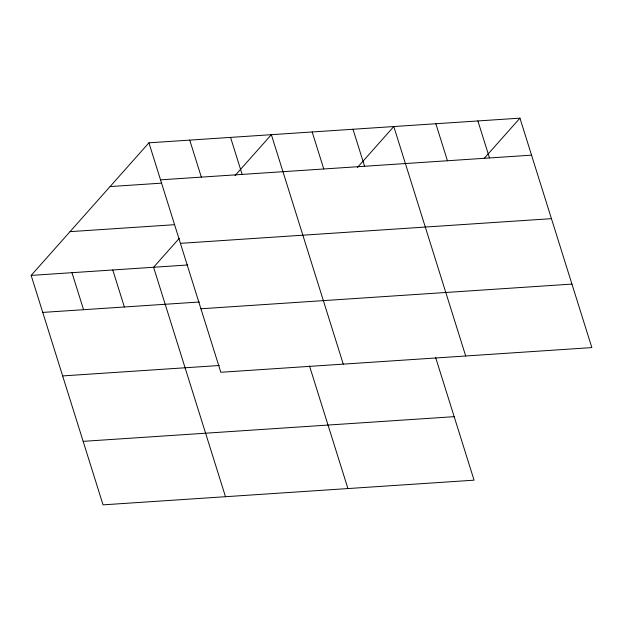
<?xml version="1.0" encoding="UTF-8"?>
<svg xmlns="http://www.w3.org/2000/svg" width="623" height="623" viewBox="0 0 623 623"><rect width="100%" height="100%" fill="white"/><g stroke="black" fill="none" stroke-linecap="round" stroke-linejoin="round"><path stroke-width="0.93" d="M435.664 357.602L474.072 480.177L103.052 504.848L31.15 275.405L148.928 142.823L519.948 118.152L591.85 347.595L220.83 372.274L148.928 142.823M179.292 238.329L153.585 267.259L225.495 496.71M235.003 175.608L271.363 134.685L343.265 364.128M357.438 167.47L393.798 126.539L465.7 355.99M484.211 158.374L519.948 118.152M160.524 179.837L531.544 155.158M110.061 186.573L161.31 183.162M70.017 231.647L174.417 224.708M180.429 243.344L551.448 218.665M31.15 275.405L187.757 264.985M42.746 312.411L199.352 301.999M200.933 308.767L571.945 284.096M62.65 375.918L219.257 365.506M83.155 441.349L454.175 416.67M477.896 120.948L489.491 157.954M435.851 123.743L447.446 160.757M352.984 129.249L364.587 166.263M312.178 131.967L323.773 168.981M309.514 365.997L347.93 488.564M230.549 137.395L242.152 174.409M189.735 140.113L201.338 177.119M112.771 269.969L124.374 306.983M71.964 272.687L83.56 309.701"/></g></svg>
